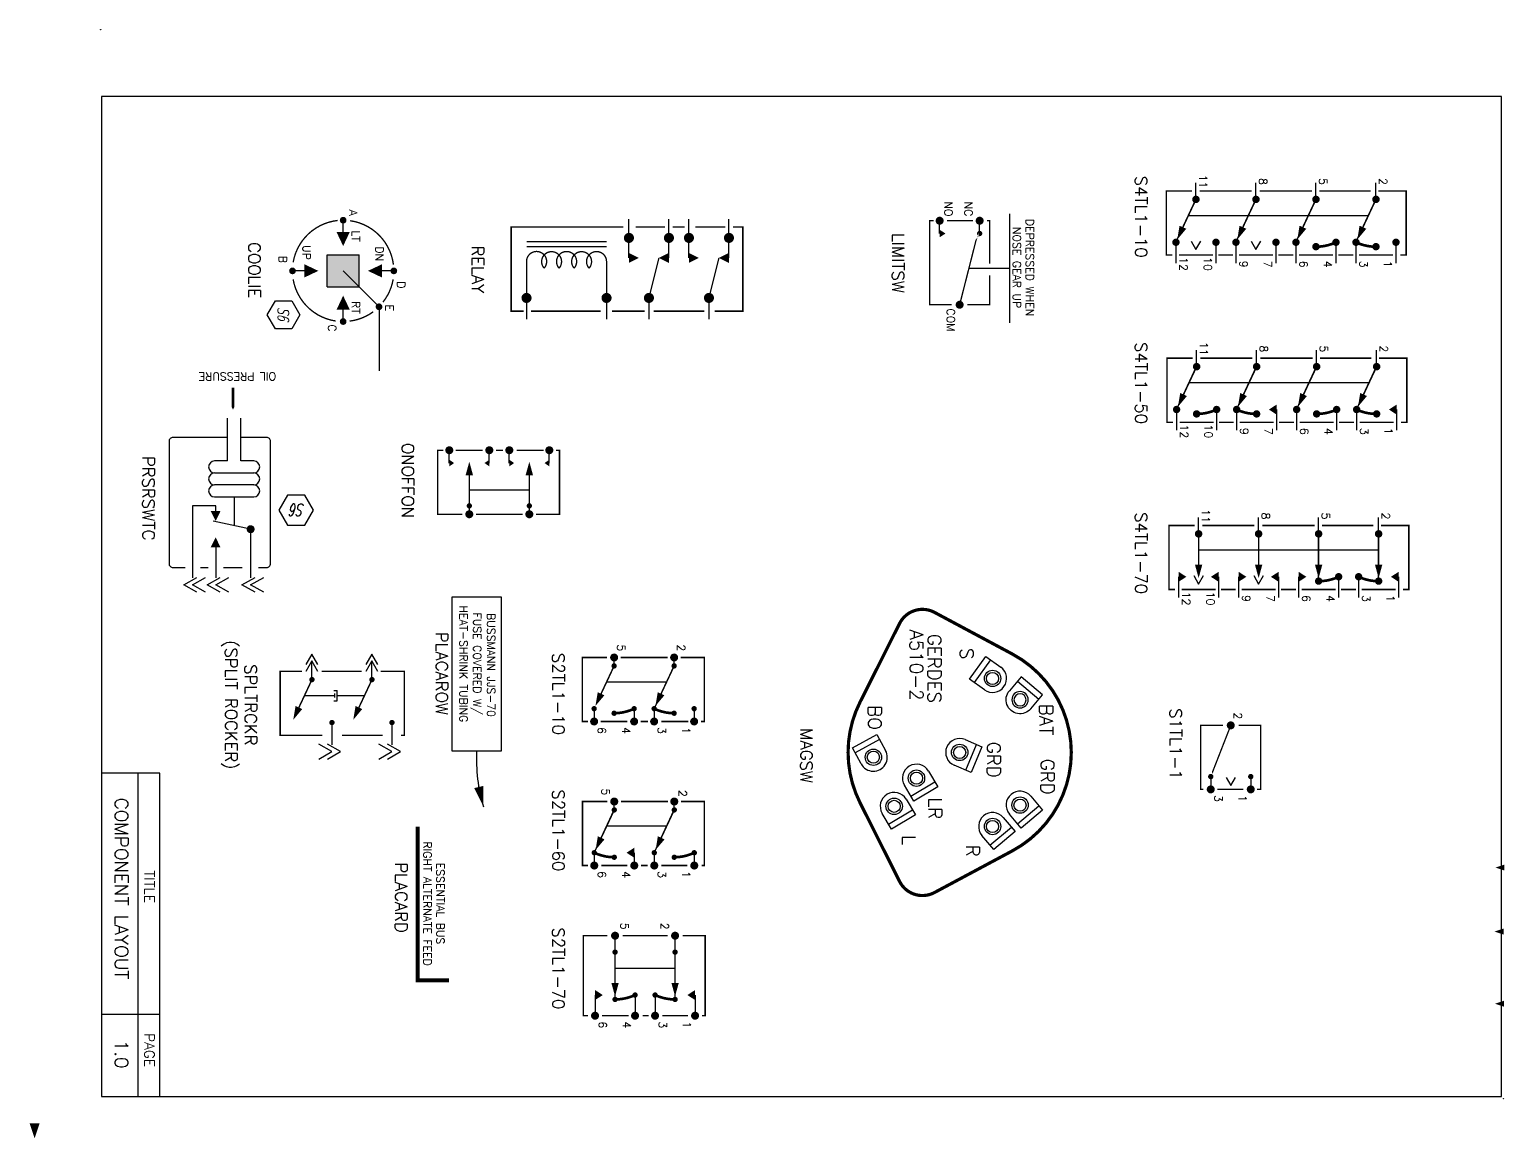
# Model space of a CAD drawing. Extents: x -55 to 73, y -33 to 52.
# Drawn here: x 29.6 to 40.69, y 1.48 to 9.84 of the extents above; entities that cross this region are included whole.
import ezdxf
from ezdxf.enums import TextEntityAlignment as Align

# ---------------------------------------------------------------- set-up
doc = ezdxf.new("R2010")
doc.units = 0
doc.linetypes.add('DASHDOT', pattern=[0])
doc.linetypes.add('HIDDEN', pattern=[0])
doc.layers.get('0').update_dxf_attribs({"linetype": 'CONTINUOUS'})
doc.styles.get("Standard").update_dxf_attribs({"font": 'romans.shx'})

# ---------------------------------------------------------------- blocks, each defined once
blk = doc.blocks.new('BORDER')
at = {"color": 0}
for p, q in [((0.443, -5.575), (0.005, -5.575)), ((0.281, -8), (0.281, -5.575)), ((0.443, -8), (0.443, -5.575)), ((0.443, -7.385), (0.005, -7.385))]:
    blk.add_line(p, q, dxfattribs=at)
blk.add_lwpolyline([(0.005, -8), (10.505, -8), (10.505, -0.5), (0.005, -0.5)], close=True, dxfattribs=at)
for centre in [(0, 0), (10.52, -8.016)]:
    blk.add_circle(centre, 0.001, dxfattribs=at)
for s, height, p in [('COMPONENT LAYOUT', 0.1, (0.106, -6.44)), ('TITLE', 0.075, (0.328, -6.425)), ('TITLE', 0.075, (0.328, -6.425)), ('1.0', 0.1, (0.106, -7.681)), ('PAGE', 0.075, (0.328, -7.651)), ('PAGE', 0.075, (0.328, -7.651))]:
    blk.add_text(s, height=height, rotation=270, dxfattribs=at).set_placement(p, align=Align.CENTER)
blk = doc.blocks.new('S4TL1-10')
at = {"color": 0}
for p, q in [((0.322, 0.15), (0.477, 0.15)), ((0, 0), (-0.123, 0)), ((0.322, -0.15), (0, 0)), ((0.322, -0.15), (0.477, -0.15)), ((0.322, -0.3), (0.477, -0.3)), ((0, -0.45), (-0.123, -0.45)), ((0.322, -0.6), (0, -0.45)), ((0.322, -0.6), (0.477, -0.6)), ((0.322, -0.75), (0.477, -0.75)), ((0.376, -0.9), (0.313, -0.863)), ((0, -0.9), (-0.123, -0.9)), ((0.322, -1.05), (0, -0.9)), ((0.313, -0.937), (0.376, -0.9)), ((0.322, -1.05), (0.477, -1.05)), ((0.322, -1.2), (0.477, -1.2)), ((0.376, -1.35), (0.313, -1.313)), ((0, -1.35), (-0.123, -1.35)), ((0.322, -1.5), (0, -1.35)), ((0.313, -1.387), (0.376, -1.35)), ((0.322, -1.5), (0.477, -1.5))]:
    blk.add_line(p, q, dxfattribs=at)
at = {"color": 0, "linetype": 'HIDDEN'}
blk.add_line((0.12, -1.406), (0.12, -0.056), dxfattribs=at)
at = {"color": 0, "const_width": 0.011}
for points in [[(-0.063, 0.018), (-0.063, 0.226), (0.417, 0.226), (0.417, 0.182)], [(0.417, -0.127), (0.417, 0.127)], [(0, 0), (0.239, -0.112)], [(-0.063, -0.424), (-0.063, -0.039)], [(0.417, -0.283), (0.417, -0.171)], [(0.417, -0.577), (0.417, -0.323)], [(-0.063, -0.873), (-0.063, -0.48)], [(0, -0.45), (0.239, -0.562)], [(0.417, -0.733), (0.417, -0.621)], [(0.417, -1.027), (0.417, -0.773)], [(-0.063, -1.321), (-0.063, -0.933)], [(0, -0.9), (0.239, -1.012)], [(0.417, -1.183), (0.417, -1.071)], [(0.417, -1.477), (0.417, -1.223)], [(-0.063, -1.38), (-0.063, -1.572), (0.417, -1.572), (0.417, -1.528)], [(0, -1.35), (0.239, -1.462)]]:
    blk.add_lwpolyline(points, dxfattribs=at)
at = {"color": 0, "const_width": 0.0276}
for points in [[(0.309, 0.156, 1), (0.334, 0.144, 1)], [(-0.013, 0.006, 1), (0.013, -0.006, 1)], [(0.342, 0.006, 1), (0.367, -0.006, 1)], [(0.309, -0.144, 1), (0.334, -0.156, 1)], [(0.309, -0.294, 1), (0.334, -0.306, 1)], [(-0.013, -0.444, 1), (0.013, -0.456, 1)], [(0.342, -0.444, 1), (0.367, -0.456, 1)], [(0.309, -0.594, 1), (0.334, -0.606, 1)], [(0.309, -0.744, 1), (0.334, -0.756, 1)], [(-0.013, -0.894, 1), (0.013, -0.906, 1)], [(0.309, -1.044, 1), (0.334, -1.056, 1)], [(0.309, -1.194, 1), (0.334, -1.206, 1)], [(-0.013, -1.344, 1), (0.013, -1.356, 1)], [(0.309, -1.494, 1), (0.334, -1.506, 1)]]:
    blk.add_lwpolyline(points, format="xyb", close=True, dxfattribs=at)
at = {"color": 0, "const_width": 0.02}
for points in [[(0.322, -0.15, 0.109467), (0.355, 0, 0.109467)], [(0.355, -0.45, 0.109467), (0.322, -0.3, 0.109467)]]:
    blk.add_lwpolyline(points, format="xyb", dxfattribs=at)
at = {"color": 0}
for points in [[(0.301, -0.14, 0, 0.0552, 0), (0.209, -0.098, 0.0552, 0.0552, 0)], [(0.301, -0.59, 0, 0.0552, 0), (0.209, -0.548, 0.0552, 0.0552, 0)], [(0.301, -1.04, 0, 0.0552, 0), (0.209, -0.998, 0.0552, 0.0552, 0)], [(0.301, -1.49, 0, 0.0552, 0), (0.209, -1.448, 0.0552, 0.0552, 0)]]:
    blk.add_lwpolyline(points, format="xyseb", dxfattribs=at)
for s, p in [('1', (0.485, 0.059)), ('2', (-0.134, 0.023)), ('3', (0.485, -0.123)), ('4', (0.485, -0.391)), ('5', (-0.134, -0.427)), ('6', (0.485, -0.573)), ('8', (-0.134, -0.877)), ('7', (0.485, -0.841)), ('9', (0.485, -1.023)), ('11', (-0.134, -1.327)), ('10', (0.485, -1.291)), ('12', (0.485, -1.473))]:
    blk.add_text(s, height=0.06, dxfattribs=at).set_placement(p, align=Align.CENTER)
blk = doc.blocks.new('S4TL1-50')
at = {"color": 0}
for p, q in [((0.322, 0.15), (0.477, 0.15)), ((0, 0), (-0.123, 0)), ((0.322, -0.15), (0, 0)), ((0.322, -0.15), (0.477, -0.15)), ((0.322, -0.3), (0.477, -0.3)), ((0, -0.45), (-0.123, -0.45)), ((0.322, -0.6), (0, -0.45)), ((0.322, -0.6), (0.477, -0.6)), ((0.322, -0.75), (0.477, -0.75)), ((0, -0.9), (-0.123, -0.9)), ((0.322, -1.05), (0, -0.9)), ((0.322, -1.05), (0.477, -1.05)), ((0.322, -1.2), (0.477, -1.2)), ((0, -1.35), (-0.123, -1.35)), ((0.322, -1.5), (0, -1.35)), ((0.322, -1.5), (0.477, -1.5))]:
    blk.add_line(p, q, dxfattribs=at)
at = {"color": 0, "linetype": 'HIDDEN'}
blk.add_line((0.12, -1.406), (0.12, -0.056), dxfattribs=at)
at = {"color": 0, "const_width": 0.011}
for points in [[(-0.063, 0.018), (-0.063, 0.226), (0.417, 0.226), (0.417, 0.182)], [(0.417, -0.127), (0.417, 0.127)], [(0, 0), (0.239, -0.112)], [(-0.063, -0.424), (-0.063, -0.039)], [(0.417, -0.283), (0.417, -0.171)], [(0.417, -0.577), (0.417, -0.323)], [(-0.063, -0.873), (-0.063, -0.48)], [(0, -0.45), (0.239, -0.562)], [(0.417, -0.733), (0.417, -0.621)], [(0.417, -1.027), (0.417, -0.773)], [(-0.063, -1.321), (-0.063, -0.933)], [(0, -0.9), (0.239, -1.012)], [(0.417, -1.183), (0.417, -1.071)], [(0.417, -1.477), (0.417, -1.223)], [(-0.063, -1.38), (-0.063, -1.572), (0.417, -1.572), (0.417, -1.528)], [(0, -1.35), (0.239, -1.462)]]:
    blk.add_lwpolyline(points, dxfattribs=at)
at = {"color": 0}
for points in [[(0.322, 0.15, 0.075, 0, 0), (0.322, 0.092, 0, 0, 0)], [(0.301, -0.14, 0, 0.0552, 0), (0.209, -0.098, 0.0552, 0.0552, 0)], [(0.301, -0.59, 0, 0.0552, 0), (0.209, -0.548, 0.0552, 0.0552, 0)], [(0.322, -0.75, 0.075, 0, 0), (0.322, -0.808, 0, 0, 0)], [(0.301, -1.04, 0, 0.0552, 0), (0.209, -0.998, 0.0552, 0.0552, 0)], [(0.301, -1.49, 0, 0.0552, 0), (0.209, -1.448, 0.0552, 0.0552, 0)]]:
    blk.add_lwpolyline(points, format="xyseb", dxfattribs=at)
at = {"color": 0, "const_width": 0.0276}
for points in [[(-0.013, 0.006, 1), (0.013, -0.006, 1)], [(0.342, 0.006, 1), (0.367, -0.006, 1)], [(0.309, -0.144, 1), (0.334, -0.156, 1)], [(0.309, -0.294, 1), (0.334, -0.306, 1)], [(-0.013, -0.444, 1), (0.013, -0.456, 1)], [(0.342, -0.444, 1), (0.367, -0.456, 1)], [(0.309, -0.594, 1), (0.334, -0.606, 1)], [(-0.013, -0.894, 1), (0.013, -0.906, 1)], [(0.342, -0.894, 1), (0.367, -0.906, 1)], [(0.309, -1.044, 1), (0.334, -1.056, 1)], [(0.309, -1.194, 1), (0.334, -1.206, 1)], [(-0.013, -1.344, 1), (0.013, -1.356, 1)], [(0.342, -1.344, 1), (0.367, -1.356, 1)], [(0.309, -1.494, 1), (0.334, -1.506, 1)]]:
    blk.add_lwpolyline(points, format="xyb", close=True, dxfattribs=at)
at = {"color": 0, "const_width": 0.02}
for points in [[(0.322, -0.15, 0.109467), (0.355, 0, 0.109467)], [(0.355, -0.45, 0.109467), (0.322, -0.3, 0.109467)], [(0.322, -1.05, 0.109467), (0.355, -0.9, 0.109467)], [(0.355, -1.35, 0.109467), (0.322, -1.2, 0.109467)]]:
    blk.add_lwpolyline(points, format="xyb", dxfattribs=at)
at = {"color": 0}
for s, p in [('1', (0.485, 0.059)), ('2', (-0.134, 0.023)), ('3', (0.485, -0.123)), ('4', (0.485, -0.391)), ('5', (-0.134, -0.427)), ('6', (0.485, -0.573)), ('8', (-0.134, -0.877)), ('7', (0.485, -0.841)), ('9', (0.485, -1.023)), ('11', (-0.134, -1.327)), ('10', (0.485, -1.291)), ('12', (0.485, -1.473))]:
    blk.add_text(s, height=0.06, dxfattribs=at).set_placement(p, align=Align.CENTER)
blk = doc.blocks.new('T')
at = {"color": 0}
blk.add_lwpolyline([(0, 0, 0.075, 0, 0), (0, -0.058, 0, 0, 0)], format="xyseb", dxfattribs=at)
blk = doc.blocks.new('S4TL1-70')
at = {"color": 0}
for p, q in [((0.322, 0.15), (0.477, 0.15)), ((0, 0), (-0.123, 0)), ((0.355, 0), (0, 0)), ((0.322, -0.15), (0.477, -0.15)), ((0.322, -0.3), (0.477, -0.3)), ((0, -0.45), (-0.123, -0.45)), ((0.355, -0.45), (0, -0.45)), ((0.322, -0.6), (0.477, -0.6)), ((0.322, -0.75), (0.477, -0.75)), ((0.376, -0.9), (0.313, -0.863)), ((0, -0.9), (-0.123, -0.9)), ((0.313, -0.937), (0.376, -0.9)), ((0.322, -1.05), (0.477, -1.05)), ((0.322, -1.2), (0.477, -1.2)), ((0.376, -1.35), (0.313, -1.313)), ((0, -1.35), (-0.123, -1.35)), ((0.313, -1.387), (0.376, -1.35)), ((0.322, -1.5), (0.477, -1.5))]:
    blk.add_line(p, q, dxfattribs=at)
at = {"color": 0, "linetype": 'HIDDEN'}
blk.add_line((0.12, -1.35), (0.12, 0), dxfattribs=at)
at = {"color": 0, "const_width": 0.011}
for points in [[(-0.063, 0.018), (-0.063, 0.226), (0.417, 0.226), (0.417, 0.182)], [(0.417, -0.127), (0.417, 0.127)], [(0, 0), (0.264, 0)], [(-0.063, -0.424), (-0.063, -0.039)], [(0.417, -0.283), (0.417, -0.171)], [(0.417, -0.577), (0.417, -0.323)], [(-0.063, -0.873), (-0.063, -0.48)], [(0, -0.45), (0.264, -0.45)], [(0.417, -0.733), (0.417, -0.621)], [(0.417, -1.027), (0.417, -0.773)], [(-0.063, -1.321), (-0.063, -0.933)], [(0, -0.9), (0.264, -0.9)], [(0.417, -1.183), (0.417, -1.071)], [(0.417, -1.477), (0.417, -1.223)], [(-0.063, -1.38), (-0.063, -1.572), (0.417, -1.572), (0.417, -1.528)], [(0, -1.35), (0.264, -1.35)]]:
    blk.add_lwpolyline(points, dxfattribs=at)
at = {"color": 0, "const_width": 0.0276}
for points in [[(-0.013, 0.006, 1), (0.013, -0.006, 1)], [(0.342, 0.006, 1), (0.367, -0.006, 1)], [(0.309, -0.144, 1), (0.334, -0.156, 1)], [(0.309, -0.294, 1), (0.334, -0.306, 1)], [(-0.013, -0.444, 1), (0.013, -0.456, 1)], [(0.342, -0.444, 1), (0.367, -0.456, 1)], [(-0.013, -0.894, 1), (0.013, -0.906, 1)], [(-0.013, -1.344, 1), (0.013, -1.356, 1)]]:
    blk.add_lwpolyline(points, format="xyb", close=True, dxfattribs=at)
at = {"color": 0}
for points in [[(0.332, 0, 0, 0.0552, 0), (0.231, 0, 0.0552, 0.0552, 0)], [(0.332, -0.45, 0, 0.0552, 0), (0.231, -0.45, 0.0552, 0.0552, 0)], [(0.332, -0.9, 0, 0.0552, 0), (0.231, -0.9, 0.0552, 0.0552, 0)], [(0.332, -1.35, 0, 0.0552, 0), (0.231, -1.35, 0.0552, 0.0552, 0)]]:
    blk.add_lwpolyline(points, format="xyseb", dxfattribs=at)
at = {"color": 0, "const_width": 0.02}
for points in [[(0.322, -0.15, 0.109467), (0.355, 0, 0.109467)], [(0.355, -0.45, 0.109467), (0.322, -0.3, 0.109467)]]:
    blk.add_lwpolyline(points, format="xyb", dxfattribs=at)
at = {"color": 0}
for p in [(0.322, 0.15), (0.322, -0.75), (0.322, -1.2)]:
    blk.add_blockref('T', p, dxfattribs=at)
at = {"color": 0, "rotation": 180}
for p in [(0.322, -0.6), (0.322, -1.05), (0.322, -1.5)]:
    blk.add_blockref('T', p, dxfattribs=at)
at = {"color": 0}
for s, p in [('1', (0.485, 0.059)), ('2', (-0.134, 0.023)), ('3', (0.485, -0.123)), ('4', (0.485, -0.391)), ('5', (-0.134, -0.427)), ('6', (0.485, -0.573)), ('8', (-0.134, -0.877)), ('7', (0.485, -0.841)), ('9', (0.485, -1.023)), ('11', (-0.134, -1.327)), ('10', (0.485, -1.291)), ('12', (0.485, -1.473))]:
    blk.add_text(s, height=0.06, dxfattribs=at).set_placement(p, align=Align.CENTER)
blk = doc.blocks.new('LIMITSW')
at = {"color": 0}
for p, q in [((0.136, 0.376), (-0.681, 0.376)), ((-0.534, 0.15), (-0.63, 0.15)), ((-0.534, -0.15), (-0.63, -0.15))]:
    blk.add_line(p, q, dxfattribs=at)
at = {"color": 0, "linetype": 'HIDDEN'}
blk.add_line((-0.272, 0.376), (-0.272, 0.074), dxfattribs=at)
at = {"color": 0, "const_width": 0.011}
for points in [[(-0.309, 0.225), (-0.63, 0.225), (-0.63, 0.205)], [(0, 0.057), (0, 0.225), (-0.221, 0.225)], [(-0.63, -0.095), (-0.63, 0.101)], [(0, -0.059), (0, -0.225), (-0.63, -0.225), (-0.63, -0.196)]]:
    blk.add_lwpolyline(points, dxfattribs=at)
at = {"color": 0}
for points, const_width in [([(-0.615, 0.15, 1), (-0.645, 0.15, 1)], 0.03), ([(-0.524, 0.15, 1), (-0.544, 0.15, 1)], 0.02), ([(0.015, 0, 1), (-0.015, 0, 1)], 0.03), ([(-0.615, -0.15, 1), (-0.645, -0.15, 1)], 0.03)]:
    blk.add_lwpolyline(points, format="xyb", close=True, dxfattribs=dict(at, const_width=const_width))
for points in [[(0, 0, 0.01, 0.01, 0), (-0.429, 0.109, 0.06, 0, 0), (-0.515, 0.142, 0, 0, 0)], [(-0.534, -0.15, 0.056, 0, 0), (-0.534, -0.106, 0, 0, 0)]]:
    blk.add_lwpolyline(points, format="xyseb", dxfattribs=at)
for s, p in [('DEPRESSED WHEN', (-0.279, 0.497)), ('NOSE GEAR UP', (-0.279, 0.399)), ('NC', (-0.718, 0.036)), ('NO', (-0.719, -0.114)), ('COM', (0.114, -0.097))]:
    blk.add_text(s, height=0.06, dxfattribs=at).set_placement(p, align=Align.CENTER)
blk = doc.blocks.new('TAB')
at = {"color": 0}
for p, q in [((-0.157, -0.206), (-0.157, 0)), ((0.157, 0), (0.157, -0.206)), ((-0.157, -0.141), (0.157, -0.141)), ((0.157, -0.206), (-0.157, -0.206))]:
    blk.add_line(p, q, dxfattribs=at)
for radius in [0.0923, 0.0683]:
    blk.add_circle((0, 0), radius, dxfattribs=at)
blk.add_arc((0, 0), 0.157, 0, 180, dxfattribs=at)
blk = doc.blocks.new('MAGSW')
at = {"color": 0, "const_width": 0.024}
blk.add_lwpolyline([(-0.377, -0.747, 0.237936), (0.377, -0.747), (0.968, -0.45, 0.421306), (1.05, -0.188), (0.738, 0.395, 0.599059), (-0.738, 0.395), (-1.05, -0.188, 0.421306), (-0.968, -0.45)], format="xyb", close=True, dxfattribs=at)
at = {"color": 0, "yscale": 0.66666, "zscale": 0.66666}
for p, xscale, rotation in [((-0.395, 0.453), -0.66666, 229.9153158456104), ((0.395, 0.453), 0.66666, 130.0846841543896), ((-0.555, 0.247), 0.66666, 324.3241150494536), ((0.555, 0.247), 0.66666, 130.0846841543896), ((0, 0), 0.66666, 156.8464882837724), ((0.193, -0.324), 0.66666, 120.7174642017013), ((0.404, -0.491), 0.66666, 120.7174642017013), ((0.036, -0.647), 0.66666, 298.6398519476223)]:
    blk.add_blockref('TAB', p, dxfattribs=dict(at, xscale=xscale, rotation=rotation))
at = {"color": 0}
for s, p in [('BAT', (-0.246, 0.6)), ('GRD', (0.183, 0.61)), ('GRD', (0.056, 0.206)), ('R', (0.737, 0.049)), ('S', (-0.74, 0.004)), ('GERDES', (-0.629, -0.238)), ('LR', (0.42, -0.233)), ('A510-2', (-0.655, -0.374)), ('L', (0.657, -0.43)), ('BO', (-0.261, -0.687))]:
    blk.add_text(s, height=0.1, dxfattribs=at).set_placement(p, align=Align.CENTER)
blk = doc.blocks.new('RELAY')
at = {"color": 0}
for p, q in [((-0.3, 0.15), (-0.59, 0.15)), ((0.019, 0), (0.16, 0)), ((-0.3, -0.15), (-0.59, -0.15)), ((-0.3, -0.3), (-0.59, -0.3)), ((0.019, -0.45), (0.16, -0.45)), ((-0.3, -0.6), (-0.59, -0.6)), ((0, -0.768), (0.16, -0.768)), ((0, -1.368), (0.16, -1.368))]:
    blk.add_line(p, q, dxfattribs=at)
for points, const_width in [([(-0.532, 0.181), (-0.532, 0.254), (0.099, 0.254), (0.099, 0.042)], 0.011), ([(-0.532, -0.102), (-0.532, 0.122)], 0.011), ([(0, 0), (-0.3, 0.075)], 0.01), ([(0.099, -0.034), (0.099, -0.414)], 0.011), ([(-0.532, -0.271), (-0.532, -0.182)], 0.011), ([(-0.532, -0.549), (-0.532, -0.33)], 0.011), ([(0, -0.45), (-0.3, -0.375)], 0.01), ([(0.099, -0.482), (0.099, -0.728)], 0.011), ([(-0.532, -0.643), (-0.532, -1.483), (0.099, -1.483), (0.099, -1.389)], 0.011), ([(-0.423, -0.768), (-0.423, -1.368)], 0.01), ([(-0.385, -0.768), (-0.385, -1.368)], 0.01), ([(0.099, -1.335), (0.099, -0.811)], 0.011)]:
    blk.add_lwpolyline(points, dxfattribs=dict(at, const_width=const_width))
at = {"color": 0, "const_width": 0.0375}
for points in [[(-0.469, 0.15, 1), (-0.431, 0.15, 1)], [(-0.019, 0, 1), (0.019, 0, 1)], [(-0.469, -0.15, 1), (-0.431, -0.15, 1)], [(-0.469, -0.3, 1), (-0.431, -0.3, 1)], [(-0.019, -0.45, 1), (0.019, -0.45, 1)], [(-0.469, -0.6, 1), (-0.431, -0.6, 1)], [(-0.019, -0.768, 1), (0.019, -0.768, 1)], [(-0.019, -1.368, 1), (0.019, -1.368, 1)]]:
    blk.add_lwpolyline(points, format="xyb", close=True, dxfattribs=at)
at = {"color": 0}
for points in [[(-0.3, 0.075, 0, 0.075, 0), (-0.3, 0.15, 0.075, 0.075, 0)], [(-0.3, -0.075, 0, 0.075, 0), (-0.3, -0.15, 0.075, 0.075, 0)], [(-0.3, -0.375, 0, 0.075, 0), (-0.3, -0.3, 0.075, 0.075, 0)], [(-0.3, -0.525, 0, 0.075, 0), (-0.3, -0.6, 0.075, 0.075, 0)]]:
    blk.add_lwpolyline(points, format="xyseb", dxfattribs=at)
at = {"color": 0, "const_width": 0.01}
blk.add_lwpolyline([(0, -1.368), (-0.273, -1.368, -1.447009), (-0.223, -1.236, -2.21525), (-0.223, -1.124, -2.21525), (-0.223, -1.011, -2.21525), (-0.223, -0.899, -1.447009), (-0.273, -0.768), (0, -0.768)], format="xyb", dxfattribs=at)
blk = doc.blocks.new('S1TL1-1')
at = {"color": 0}
for p, q in [((0.384, 0.15), (0.48, 0.15)), ((0.452, 0), (0.391, 0.035)), ((0.391, -0.035), (0.452, 0)), ((0.384, -0.15), (0.48, -0.15))]:
    blk.add_line(p, q, dxfattribs=at)
at = {"color": 0, "const_width": 0.011}
for points in [[(0, 0.059), (0, 0.225), (0.48, 0.225), (0.48, 0.196)], [(0.48, 0.095), (0.48, -0.101)], [(0, -0.057), (0, -0.225), (0.48, -0.225), (0.48, -0.205)]]:
    blk.add_lwpolyline(points, dxfattribs=at)
at = {"color": 0}
for points, const_width in [([(0.374, 0.15, 1), (0.394, 0.15, 1)], 0.02), ([(0.465, 0.15, 1), (0.495, 0.15, 1)], 0.03), ([(-0.015, 0, 1), (0.015, 0, 1)], 0.03), ([(0.374, -0.15, 1), (0.394, -0.15, 1)], 0.02), ([(0.465, -0.15, 1), (0.495, -0.15, 1)], 0.03)]:
    blk.add_lwpolyline(points, format="xyb", close=True, dxfattribs=dict(at, const_width=const_width))
blk.add_lwpolyline([(0, 0, 0.01, 0.01, 0), (0.279, -0.109, 0.06, 0, 0), (0.365, -0.142, 0, 0, 0)], format="xyseb", dxfattribs=at)
for s, p in [('1', (0.548, 0.059)), ('2', (-0.072, 0.023)), ('3', (0.548, -0.123))]:
    blk.add_text(s, height=0.06, dxfattribs=at).set_placement(p, align=Align.CENTER)
blk = doc.blocks.new('S2TL1-10')
at = {"color": 0}
for p, q in [((0.384, 0.6), (0.48, 0.6)), ((0.063, 0.45), (-0.015, 0.45)), ((0.384, 0.3), (0.063, 0.45)), ((0.384, 0.3), (0.48, 0.3)), ((0.384, 0.15), (0.48, 0.15)), ((0.063, 0), (-0.015, 0)), ((0.384, -0.15), (0.48, -0.15))]:
    blk.add_line(p, q, dxfattribs=at)
at = {"color": 0, "linetype": 'HIDDEN'}
blk.add_line((0.182, -0.056), (0.182, 0.394), dxfattribs=at)
at = {"color": 0, "const_width": 0.011}
for points in [[(0, 0.499), (0, 0.676), (0.48, 0.676), (0.48, 0.651)], [(0.48, 0.557), (0.48, 0.354)], [(0.063, 0.45), (0.302, 0.338)], [(0, 0.05), (0, 0.401)], [(0.48, 0.253), (0.48, 0.2)], [(0.063, 0), (0.302, -0.112)], [(0.48, 0.099), (0.48, -0.102)], [(0, -0.053), (0, -0.238), (0.48, -0.238), (0.48, -0.195)]]:
    blk.add_lwpolyline(points, dxfattribs=at)
at = {"color": 0}
for points, const_width in [([(0.374, 0.6, 1), (0.394, 0.6, 1)], 0.02), ([(0.465, 0.6, 1), (0.495, 0.6, 1)], 0.03), ([(-0.015, 0.45, 1), (0.015, 0.45, 1)], 0.03), ([(0.053, 0.45, 1), (0.073, 0.45, 1)], 0.02), ([(0.408, 0.45, 1), (0.428, 0.45, 1)], 0.02), ([(0.374, 0.3, 1), (0.394, 0.3, 1)], 0.02), ([(0.465, 0.3, 1), (0.495, 0.3, 1)], 0.03), ([(0.374, 0.15, 1), (0.394, 0.15, 1)], 0.02), ([(0.465, 0.15, 1), (0.495, 0.15, 1)], 0.03), ([(-0.015, 0, 1), (0.015, 0, 1)], 0.03), ([(0.053, 0, 1), (0.073, 0, 1)], 0.02), ([(0.408, 0, 1), (0.428, 0, 1)], 0.02), ([(0.374, -0.15, 1), (0.394, -0.15, 1)], 0.02), ([(0.465, -0.15, 1), (0.495, -0.15, 1)], 0.03)]:
    blk.add_lwpolyline(points, format="xyb", close=True, dxfattribs=dict(at, const_width=const_width))
at = {"color": 0, "const_width": 0.02}
for points in [[(0.384, 0.3, 0.109467), (0.418, 0.45, 0.109467)], [(0.418, 0, 0.109467), (0.384, 0.15, 0.109467)]]:
    blk.add_lwpolyline(points, format="xyb", dxfattribs=at)
at = {"color": 0}
for points in [[(0.363, 0.31, 0, 0.0552, 0), (0.272, 0.352, 0.0552, 0.0552, 0)], [(0.363, -0.14, 0, 0.0552, 0), (0.272, -0.098, 0.0552, 0.0552, 0)]]:
    blk.add_lwpolyline(points, format="xyseb", dxfattribs=at)
for s, p in [('1', (0.548, 0.509)), ('2', (-0.072, 0.473)), ('3', (0.548, 0.327)), ('4', (0.548, 0.059)), ('5', (-0.072, 0.023)), ('6', (0.548, -0.123))]:
    blk.add_text(s, height=0.06, dxfattribs=at).set_placement(p, align=Align.CENTER)
blk = doc.blocks.new('S2TL1-50')
at = {"color": 0}
for p, q in [((0.384, 0.15), (0.48, 0.15)), ((0.063, 0), (0, 0)), ((0.384, -0.15), (0.063, 0)), ((0.384, -0.15), (0.48, -0.15)), ((0.384, -0.3), (0.48, -0.3)), ((0.063, -0.45), (0, -0.45)), ((0.384, -0.6), (0.063, -0.45)), ((0.384, -0.6), (0.48, -0.6))]:
    blk.add_line(p, q, dxfattribs=at)
at = {"color": 0, "linetype": 'HIDDEN'}
blk.add_line((0.182, -0.506), (0.182, -0.056), dxfattribs=at)
at = {"color": 0, "const_width": 0.011}
for points in [[(0, 0.051), (0, 0.226), (0.48, 0.226), (0.48, 0.206)], [(0.063, 0), (0.302, -0.112)], [(0.48, 0.098), (0.48, -0.098)], [(0, -0.4), (0, -0.047)], [(0.48, -0.199), (0.48, -0.25)], [(0.48, -0.351), (0.48, -0.548)], [(0, -0.501), (0, -0.688), (0.48, -0.688), (0.48, -0.648)], [(0.063, -0.45), (0.302, -0.562)]]:
    blk.add_lwpolyline(points, dxfattribs=at)
at = {"color": 0}
for points, const_width in [([(0.374, 0.15, 1), (0.394, 0.15, 1)], 0.02), ([(0.465, 0.15, 1), (0.495, 0.15, 1)], 0.03), ([(-0.015, 0, 1), (0.015, 0, 1)], 0.03), ([(0.053, 0, 1), (0.073, 0, 1)], 0.02), ([(0.408, 0, 1), (0.428, 0, 1)], 0.02), ([(0.374, -0.15, 1), (0.394, -0.15, 1)], 0.02), ([(0.465, -0.15, 1), (0.495, -0.15, 1)], 0.03), ([(0.465, -0.3, 1), (0.495, -0.3, 1)], 0.03), ([(-0.015, -0.45, 1), (0.015, -0.45, 1)], 0.03), ([(0.053, -0.45, 1), (0.073, -0.45, 1)], 0.02), ([(0.408, -0.45, 1), (0.428, -0.45, 1)], 0.02), ([(0.374, -0.6, 1), (0.394, -0.6, 1)], 0.02), ([(0.465, -0.6, 1), (0.495, -0.6, 1)], 0.03)]:
    blk.add_lwpolyline(points, format="xyb", close=True, dxfattribs=dict(at, const_width=const_width))
at = {"color": 0, "const_width": 0.02}
for points in [[(0.418, 0, 0.109467), (0.384, 0.15, 0.109467)], [(0.384, -0.6, 0.109467), (0.418, -0.45, 0.109467)]]:
    blk.add_lwpolyline(points, format="xyb", dxfattribs=at)
at = {"color": 0}
for points in [[(0.363, -0.14, 0, 0.0552, 0), (0.272, -0.098, 0.0552, 0.0552, 0)], [(0.384, -0.3, 0.075, 0, 0), (0.384, -0.358, 0, 0, 0)], [(0.363, -0.59, 0, 0.0552, 0), (0.272, -0.548, 0.0552, 0.0552, 0)]]:
    blk.add_lwpolyline(points, format="xyseb", dxfattribs=at)
for s, p in [('1', (0.548, 0.059)), ('2', (-0.061, 0.033)), ('3', (0.548, -0.123)), ('4', (0.548, -0.391)), ('5', (-0.072, -0.545)), ('6', (0.548, -0.573))]:
    blk.add_text(s, height=0.06, dxfattribs=at).set_placement(p, align=Align.CENTER)
blk = doc.blocks.new('S2TL1-70')
at = {"color": 0}
for p, q in [((0.445, 0.15), (0.6, 0.15)), ((0.123, 0), (0.001, 0)), ((0.478, 0), (0.123, 0)), ((0.445, -0.15), (0.6, -0.15)), ((0.445, -0.3), (0.6, -0.3)), ((0.123, -0.45), (0.001, -0.45)), ((0.478, -0.45), (0.123, -0.45)), ((0.445, -0.6), (0.6, -0.6))]:
    blk.add_line(p, q, dxfattribs=at)
at = {"color": 0, "linetype": 'HIDDEN'}
blk.add_line((0.243, -0.45), (0.243, 0), dxfattribs=at)
at = {"color": 0, "const_width": 0.011}
for points in [[(0, 0.058), (0, 0.226), (0.6, 0.226), (0.6, 0.203)], [(0.123, 0), (0.387, 0)], [(0.6, 0.098), (0.6, -0.096)], [(0, -0.393), (0, -0.056)], [(0.6, -0.197), (0.6, -0.244)], [(0.6, -0.349), (0.6, -0.548)], [(0, -0.507), (0, -0.688), (0.6, -0.688), (0.6, -0.653)], [(0.123, -0.45), (0.387, -0.45)]]:
    blk.add_lwpolyline(points, dxfattribs=at)
at = {"color": 0}
for points, const_width in [([(0.585, 0.15, 1), (0.615, 0.15, 1)], 0.03), ([(-0.015, 0, 1), (0.015, 0, 1)], 0.03), ([(0.113, 0, 1), (0.133, 0, 1)], 0.02), ([(0.468, 0, 1), (0.488, 0, 1)], 0.02), ([(0.435, -0.15, 1), (0.455, -0.15, 1)], 0.02), ([(0.585, -0.15, 1), (0.615, -0.15, 1)], 0.03), ([(0.435, -0.3, 1), (0.455, -0.3, 1)], 0.02), ([(0.585, -0.3, 1), (0.615, -0.3, 1)], 0.03), ([(-0.015, -0.45, 1), (0.015, -0.45, 1)], 0.03), ([(0.113, -0.45, 1), (0.133, -0.45, 1)], 0.02), ([(0.468, -0.45, 1), (0.488, -0.45, 1)], 0.02), ([(0.585, -0.6, 1), (0.615, -0.6, 1)], 0.03)]:
    blk.add_lwpolyline(points, format="xyb", close=True, dxfattribs=dict(at, const_width=const_width))
for points in [[(0.455, 0, 0, 0.0552, 0), (0.354, 0, 0.0552, 0.0552, 0)], [(0.455, -0.45, 0, 0.0552, 0), (0.354, -0.45, 0.0552, 0.0552, 0)]]:
    blk.add_lwpolyline(points, format="xyseb", dxfattribs=at)
at = {"color": 0, "const_width": 0.02}
for points in [[(0.445, -0.15, 0.109467), (0.478, 0, 0.109467)], [(0.478, -0.45, 0.109467), (0.445, -0.3, 0.109467)]]:
    blk.add_lwpolyline(points, format="xyb", dxfattribs=at)
at = {"color": 0}
blk.add_blockref('T', (0.445, 0.15), dxfattribs=at)
at = {"color": 0, "rotation": 180}
blk.add_blockref('T', (0.445, -0.6), dxfattribs=at)
at = {"color": 0}
for s, p in [('1', (0.668, 0.059)), ('2', (-0.072, -0.108)), ('3', (0.668, -0.123)), ('4', (0.668, -0.391)), ('5', (-0.072, -0.409)), ('6', (0.668, -0.573))]:
    blk.add_text(s, height=0.06, dxfattribs=at).set_placement(p, align=Align.CENTER)
blk = doc.blocks.new('ARROWHEAD')
at = {"color": 0}
blk.add_lwpolyline([(5.4, 17.1, 0, 0.075, 0), (5.2875, 17.1, 0.075, 0.075, 0)], format="xyseb", dxfattribs=at)
blk = doc.blocks.new('DOT')
at = {"color": 0, "const_width": 0.025}
blk.add_lwpolyline([(-0.0125, 0, 1), (0.0125, 0, 1)], format="xyb", close=True, dxfattribs=at)
blk = doc.blocks.new('COOLIE')
at = {"color": 0}
for p, q in [((0, 0), (0, -0.133)), ((0, -0.38), (0.269, -0.111)), ((0.269, -0.111), (0.749, -0.111)), ((-0.12, -0.5), (-0.12, -0.26)), ((0.12, -0.26), (-0.12, -0.26)), ((0.12, -0.5), (0.12, -0.26)), ((-0.235, -0.38), (-0.38, -0.38)), ((0.38, -0.38), (0.239, -0.38)), ((0.12, -0.5), (-0.12, -0.5)), ((0, -0.629), (0, -0.76))]:
    blk.add_line(p, q, dxfattribs=at)
at = {"color": 0, "const_width": 0.01}
for points in [[(-0.046, -0.003, 0.340187), (-0.376, -0.328, 14.558167)], [(0.235, -0.082, 0.126197), (0.063, -0.005, 14.558167)], [(0.377, -0.332, 0.127258), (0.307, -0.155, 14.558167)], [(-0.378, -0.421, 0.335366), (-0.064, -0.755, 14.558167)], [(0.064, -0.755, 0.324094), (0.376, -0.436, 14.558167)]]:
    blk.add_lwpolyline(points, format="xyb", dxfattribs=at)
at = {"color": 0}
for points in [[(0, -0.194, 0, 0.1, 0), (0, -0.088, 0.1, 0.1, 0)], [(-0.186, -0.38, 0, 0.1, 0), (-0.292, -0.38, 0.1, 0.1, 0)], [(0.186, -0.38, 0, 0.1, 0), (0.292, -0.38, 0.1, 0.1, 0)], [(0, -0.566, 0, 0.1, 0), (0, -0.672, 0.1, 0.1, 0)]]:
    blk.add_lwpolyline(points, format="xyseb", dxfattribs=at)
blk.add_lwpolyline([(0.224, -0.766), (0.329, -0.705), (0.435, -0.766), (0.435, -0.888), (0.329, -0.949), (0.224, -0.888)], close=True, dxfattribs=at)
blk.add_solid([(0.12, -0.5), (-0.12, -0.5), (0.12, -0.26), (-0.12, -0.26)], dxfattribs=at)
for p in [(0, 0), (0.269, -0.111), (-0.38, -0.38), (0.38, -0.38), (0, -0.76)]:
    blk.add_blockref('DOT', p, dxfattribs=at)
for s, p in [('D', (0.105, 0.025)), ('DN', (-0.128, -0.137)), ('E', (0.277, -0.062)), ('A', (-0.436, -0.334)), ('LT', (-0.261, -0.315)), ('RT', (0.274, -0.315)), ('C', (0.429, -0.493)), ('UP', (-0.138, -0.684)), ('B', (-0.086, -0.862))]:
    blk.add_text(s, height=0.06, dxfattribs=at).set_placement(p, align=Align.CENTER)
at = {"color": 0, "oblique": 15, "width": 0.7}
blk.add_text('S6', height=0.0844, dxfattribs=at).set_placement((0.322, -0.871), align=Align.CENTER)
blk = doc.blocks.new('GBUS')
at = {"color": 0, "xscale": 0.6000000000000001, "yscale": 0.6000000000000001, "zscale": 0.6000000000000001, "rotation": 270}
for p in [(0.464, -0.503), (0.944, -0.51), (1.485, -0.507)]:
    blk.add_blockref('ARROWHEAD', p, dxfattribs=at)
blk = doc.blocks.new('SPADTERM')
at = {"color": 0}
for p, q in [((0, 0), (-0.098, 0.056)), ((-0.098, -0.056), (0, 0)), ((0.065, 0), (-0.033, 0.056)), ((-0.033, -0.056), (0.065, 0))]:
    blk.add_line(p, q, dxfattribs=at)
blk = doc.blocks.new('SPLTRCKR')
at = {"color": 0}
for p, q in [((0.514, 0.15), (0.68, 0.15)), ((0.078, 0.045), (0, 0)), ((0, 0), (0.078, -0.045)), ((0.13, 0.045), (0.052, 0)), ((0.052, 0), (0.13, -0.045)), ((0.192, 0), (0.052, 0)), ((0.35, -0.261), (0.274, -0.261)), ((0.274, -0.286), (0.274, -0.261)), ((0.296, -0.281), (0.326, -0.281)), ((0.35, -0.286), (0.35, -0.261)), ((0.514, -0.3), (0.68, -0.3)), ((0.078, -0.405), (0, -0.45)), ((0.13, -0.405), (0.052, -0.45)), ((0, -0.45), (0.078, -0.495)), ((0.192, -0.45), (0.052, -0.45)), ((0.052, -0.45), (0.13, -0.495))]:
    blk.add_line(p, q, dxfattribs=at)
at = {"color": 0, "linetype": 'HIDDEN'}
for p, q in [((0.312, -0.261), (0.312, -0.056)), ((0.312, -0.506), (0.312, -0.281))]:
    blk.add_line(p, q, dxfattribs=at)
at = {"color": 0, "const_width": 0.011}
for points in [[(0.13, 0.066), (0.13, 0.242), (0.609, 0.242), (0.609, 0.218)], [(0.192, 0), (0.431, -0.112)], [(0.609, -0.224), (0.609, 0.08)], [(0.13, -0.377), (0.13, -0.076)], [(0.13, -0.525), (0.13, -0.688), (0.609, -0.688), (0.609, -0.373)], [(0.192, -0.45), (0.431, -0.562)]]:
    blk.add_lwpolyline(points, dxfattribs=at)
at = {"color": 0, "const_width": 0.02}
for points in [[(0.504, 0.15, 1), (0.524, 0.15, 1)], [(0.182, 0, 1), (0.202, 0, 1)], [(0.504, -0.3, 1), (0.524, -0.3, 1)], [(0.182, -0.45, 1), (0.202, -0.45, 1)]]:
    blk.add_lwpolyline(points, format="xyb", close=True, dxfattribs=at)
at = {"color": 0}
for points in [[(0.493, -0.14, 0, 0.0552, 0), (0.401, -0.098, 0.0552, 0.0552, 0)], [(0.493, -0.59, 0, 0.0552, 0), (0.401, -0.548, 0.0552, 0.0552, 0)]]:
    blk.add_lwpolyline(points, format="xyseb", dxfattribs=at)
at = {"color": 0, "rotation": 90}
for p in [(0.732, 0.15), (0.732, -0.3)]:
    blk.add_blockref('SPADTERM', p, dxfattribs=at)
blk = doc.blocks.new('ONOFFON')
at = {"color": 0}
for p, q in [((-0.384, 0.15), (-0.48, 0.15)), ((-0.063, 0), (0.015, 0)), ((-0.384, -0.15), (-0.48, -0.15)), ((-0.384, -0.3), (-0.48, -0.3)), ((-0.063, -0.45), (0.015, -0.45)), ((-0.384, -0.6), (-0.48, -0.6))]:
    blk.add_line(p, q, dxfattribs=at)
at = {"color": 0, "linetype": 'HIDDEN'}
blk.add_line((-0.182, -0.452), (-0.182, -0.002), dxfattribs=at)
at = {"color": 0, "const_width": 0.011}
for points in [[(0, 0.049), (0, 0.226), (-0.48, 0.226), (-0.48, 0.201)], [(-0.48, 0.107), (-0.48, -0.096)], [(-0.063, 0), (-0.327, 0)], [(0, -0.4), (0, -0.049)], [(-0.48, -0.197), (-0.48, -0.25)], [(-0.48, -0.351), (-0.48, -0.552)], [(0, -0.503), (0, -0.688), (-0.48, -0.688), (-0.48, -0.645)], [(-0.063, -0.45), (-0.327, -0.45)]]:
    blk.add_lwpolyline(points, dxfattribs=at)
at = {"color": 0}
for points, const_width in [([(-0.465, 0.15, -1), (-0.495, 0.15, -1)], 0.03), ([(-0.053, 0, -1), (-0.073, 0, -1)], 0.02), ([(0.015, 0, -1), (-0.015, 0, -1)], 0.03), ([(-0.465, -0.15, -1), (-0.495, -0.15, -1)], 0.03), ([(-0.465, -0.3, -1), (-0.495, -0.3, -1)], 0.03), ([(-0.053, -0.45, -1), (-0.073, -0.45, -1)], 0.02), ([(0.015, -0.45, -1), (-0.015, -0.45, -1)], 0.03), ([(-0.465, -0.6, -1), (-0.495, -0.6, -1)], 0.03)]:
    blk.add_lwpolyline(points, format="xyb", close=True, dxfattribs=dict(at, const_width=const_width))
for points in [[(-0.384, 0.15, 0.05, 0, 0), (-0.384, 0.114, 0, 0, 0)], [(-0.394, 0, 0, 0.0552, 0), (-0.293, 0, 0.0552, 0.0552, 0)], [(-0.384, -0.15, 0.05, 0, 0), (-0.384, -0.114, 0, 0, 0)], [(-0.384, -0.3, 0.05, 0, 0), (-0.384, -0.336, 0, 0, 0)], [(-0.394, -0.45, 0, 0.0552, 0), (-0.293, -0.45, 0.0552, 0.0552, 0)], [(-0.384, -0.6, 0.05, 0, 0), (-0.384, -0.564, 0, 0, 0)]]:
    blk.add_lwpolyline(points, format="xyseb", dxfattribs=at)
blk = doc.blocks.new('PRSRSWTC')
at = {"color": 0}
for p, q in [((-0.513, 0.151), (-0.513, 0.055)), ((-0.423, -0.142), (-0.423, 0.151)), ((-0.333, 0.151), (-0.333, -0.142)), ((-0.243, -0.142), (-0.243, 0.151)), ((-0.001, 0.128), (-0.062, -0.153)), ((-0.003, 0.128), (0.364, 0.128)), ((-0.513, 0.055), (-0.834, 0.055)), ((-0.513, -0.045), (-0.834, -0.045)), ((-0.513, -0.045), (-0.513, -0.142)), ((-0.177, -0.134), (-0.177, -0.308)), ((-0.138, -0.134), (-0.177, -0.134)), ((0.136, -0.134), (0.364, -0.134)), ((-0.177, -0.308), (0.364, -0.308))]:
    blk.add_line(p, q, dxfattribs=at)
at = {"color": 0, "linetype": 'HIDDEN'}
blk.add_line((-0.243, 0.005), (-0.028, 0.005), dxfattribs=at)
at = {"color": 0, "linetype": 'DASHDOT'}
for p, q in [((0.286, -0.075), (0.286, 0.064)), ((0.286, -0.249), (0.286, -0.191))]:
    blk.add_line(p, q, dxfattribs=at)
at = {"color": 0}
blk.add_lwpolyline([(-0.032, 0.534), (-0.144, 0.599), (-0.257, 0.534), (-0.257, 0.405), (-0.144, 0.34), (-0.032, 0.405)], close=True, dxfattribs=at)
at = {"color": 0, "linetype": 'DASHDOT'}
for points in [[(0.286, 0.187), (0.286, 0.248, 0.414214), (0.256, 0.278), (-0.659, 0.278, 0.414214), (-0.689, 0.248), (-0.689, 0.055, 0.414214)], [(-0.689, -0.045), (-0.689, -0.454, 0.414214), (-0.659, -0.484), (0.256, -0.484, 0.414214), (0.286, -0.454), (0.286, -0.364)]]:
    blk.add_lwpolyline(points, format="xyb", dxfattribs=at)
at = {"color": 0, "const_width": 0.03}
blk.add_lwpolyline([(-0.016, 0.128, -1), (0.014, 0.128, -1)], format="xyb", close=True, dxfattribs=at)
at = {"color": 0}
blk.add_lwpolyline([(-0.898, -0.004, 0, 0.1, 0), (-0.995, -0.004, 0.02, 0.02, 0), (-1.061, -0.004, 0.02, 0.02, 0)], format="xyseb", dxfattribs=at)
for centre, start, end in [((-0.468, 0.151), 0, 180), ((-0.378, 0.151), 0, 180), ((-0.288, 0.151), 0, 180), ((-0.468, -0.142), 180, 0), ((-0.378, -0.142), 180, 0), ((-0.288, -0.142), 180, 0)]:
    blk.add_arc(centre, 0.045, start, end, dxfattribs=at)
for points in [[(-0.138, -0.172), (-0.063, -0.134), (-0.138, -0.097)], [(0.136, -0.172), (0.061, -0.134), (0.136, -0.097)]]:
    blk.add_solid(points, dxfattribs=at)
at = {"color": 0, "xscale": -1, "rotation": 90}
for p in [(0.416, 0.128), (0.416, -0.134), (0.416, -0.308)]:
    blk.add_blockref('SPADTERM', p, dxfattribs=at)
at = {"color": 0, "oblique": 15, "width": 0.7}
blk.add_text('S6', height=0.09, rotation=270, dxfattribs=at).set_placement((-0.19, 0.48), align=Align.CENTER)
at = {"color": 0}
blk.add_text('OIL PRESSURE', height=0.06, rotation=270, dxfattribs=at).set_placement((-1.177, 0.319))
blk = doc.blocks.new('PLACARD')
at = {"color": 0}
blk.add_lwpolyline([(0, 0, 0.03, 0.03, 0), (1.152, 0, 0.03, 0.03, 0), (1.152, 0.236, 0, 0, 0), (0, 0.236, 0, 0, 0), (0, 0, 0, 0, 0)], format="xyseb", dxfattribs=at)
for s, p in [('ESSENTIAL BUS', (0.576, 0.141)), ('RIGHT ALTERNATE FEED', (0.576, 0.044))]:
    blk.add_text(s, height=0.06, dxfattribs=at).set_placement(p, align=Align.CENTER)
blk = doc.blocks.new('PLACAROW')
at = {"color": 0}
blk.add_lwpolyline([(-1.572, -0.238), (-0.42, -0.238), (-0.42, 0.135), (-1.572, 0.135), (-1.572, -0.238)], dxfattribs=at)
blk.add_lwpolyline([(0, 0, 0, 0.07, 0), (-0.148, -0.035, 0.07, 0.07, 0)], format="xyseb", dxfattribs=at)
blk.add_arc((-0.363, 1.223), 1.276, 267.4487, 286.5377, dxfattribs=at)
for s, p in [('BUSSMANN JJS-70', (-1.452, 0.027)), ('FUSE COVERED W/', (-1.456, -0.076)), ('HEAT-SHRINK TUBING', (-1.51, -0.179))]:
    blk.add_text(s, height=0.06, dxfattribs=at).set_placement(p)

msp = doc.modelspace()

# ---------------------------------------------------------------- block references
at = {"color": 0, "rotation": 270}
for name, p in [('GBUS', (44.339, 14.277)), ('S4TL1-10', (39.7, 8.563)), ('LIMITSW', (36.578, 7.773)), ('COOLIE', (32.335, 8.027)), ('RELAY', (34.698, 7.824)), ('S4TL1-50', (39.705, 7.309)), ('PRSRSWTC', (31.133, 6.089)), ('ONOFFON', (33.351, 6.202)), ('S4TL1-70', (39.72, 6.055)), ('PLACAROW', (33.007, 4.009)), ('MAGSW', (36.578, 4.416)), ('S2TL1-10', (33.987, 5.128)), ('SPLTRCKR', (32.171, 5.154)), ('S1TL1-1', (38.611, 4.619)), ('S2TL1-50', (34.438, 4.048)), ('PLACARD', (32.513, 3.859)), ('S2TL1-70', (34.444, 3.042)), ('ARROWHEAD', (12.541, 6.922))]:
    msp.add_blockref(name, p, dxfattribs=at)
at = {"color": 0}
msp.add_blockref('BORDER', (30.137, 9.835), dxfattribs=at)

# ---------------------------------------------------------------- texts
for s, p in [('S4TL1-10', (37.894, 8.739)), ('LIMITSW', (36.072, 8.31)), ('RELAY', (32.919, 8.216)), ('S4TL1-50', (37.894, 7.492)), ('S4TL1-70', (37.894, 6.217)), ('S2TL1-10', (33.524, 5.161)), ('S1TL1-1', (38.154, 4.747)), ('S2TL1-60', (33.524, 4.138)), ('S2TL1-70', (33.524, 3.103))]:
    msp.add_text(s, height=0.09, rotation=270, dxfattribs=at).set_placement(p)
for s, p in [('COOLIE', (31.244, 8.032)), ('ONOFFON', (32.396, 6.455)), ('PRSRSWTC', (30.451, 6.322)), ('(SPLIT ROCKER)', (31.071, 4.772)), ('PLACAROW', (32.65, 5.007)), ('SPLTRCKR', (31.217, 4.772)), ('MAGSW', (35.384, 4.391)), ('PLACARD', (32.346, 3.327))]:
    msp.add_text(s, height=0.09, rotation=270, dxfattribs=at).set_placement(p, align=Align.CENTER)

doc.saveas('drawing.dxf')
